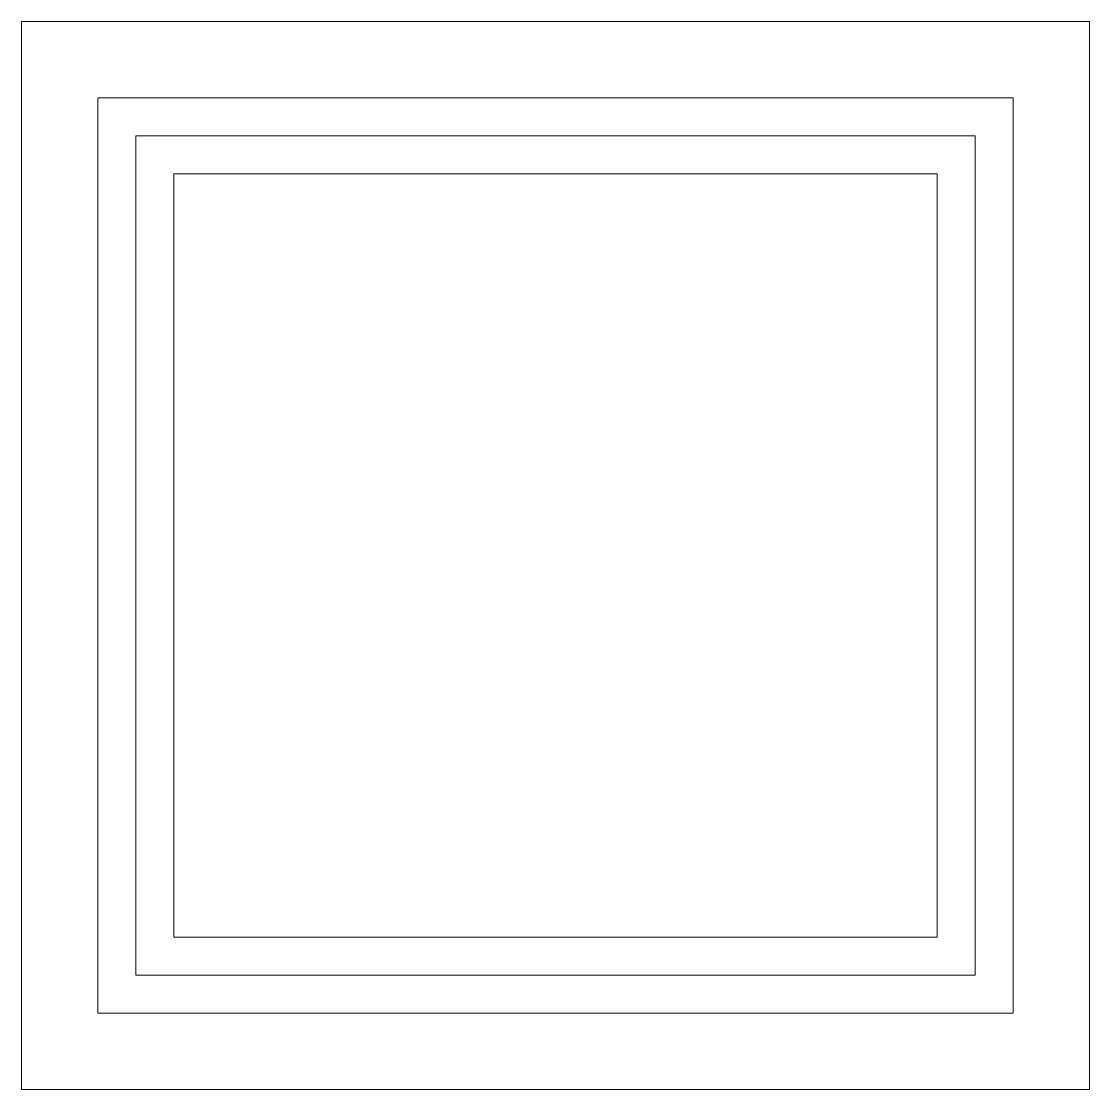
# Model space of a CAD drawing. Header units: millimetres. Extents: x -3092162 to 4513894, y -12317808 to 1849994.
# Drawn here: x -419921 to -419221, y -5893125 to -5892425 of the extents above; entities that cross this region are included whole.
import ezdxf

# ---------------------------------------------------------------- set-up
doc = ezdxf.new("R2010")
doc.units = ezdxf.units.MM
doc.header["$LTSCALE"] = 2
doc.header["$MEASUREMENT"] = 0
doc.layers.add('WAll', color=250, linetype='Continuous', lineweight=35)

msp = doc.modelspace()

# ---------------------------------------------------------------- linework, layer by layer
at = {"layer": 'WAll', "lineweight": 9, "ltscale": 100}
for p, q in [((-419221.11, -5892425.32), (-419921.11, -5892425.32)), ((-419921.11, -5892425.32), (-419921.11, -5893125.32)), ((-419221.11, -5893125.32), (-419221.11, -5892425.32)), ((-419271.11, -5892475.32), (-419871.11, -5892475.32)), ((-419871.11, -5892475.32), (-419871.11, -5893075.32)), ((-419271.11, -5893075.32), (-419271.11, -5892475.32)), ((-419296.11, -5892500.32), (-419846.11, -5892500.32)), ((-419846.11, -5892500.32), (-419846.11, -5893050.32)), ((-419296.11, -5893050.32), (-419296.11, -5892500.32)), ((-419321.11, -5892525.32), (-419821.11, -5892525.32)), ((-419821.11, -5892525.32), (-419821.11, -5893025.32)), ((-419321.11, -5893025.32), (-419321.11, -5892525.32)), ((-419821.11, -5893025.32), (-419321.11, -5893025.32)), ((-419846.11, -5893050.32), (-419296.11, -5893050.32)), ((-419871.11, -5893075.32), (-419271.11, -5893075.32)), ((-419921.11, -5893125.32), (-419221.11, -5893125.32))]:
    msp.add_line(p, q, dxfattribs=at)

doc.saveas('drawing.dxf')
